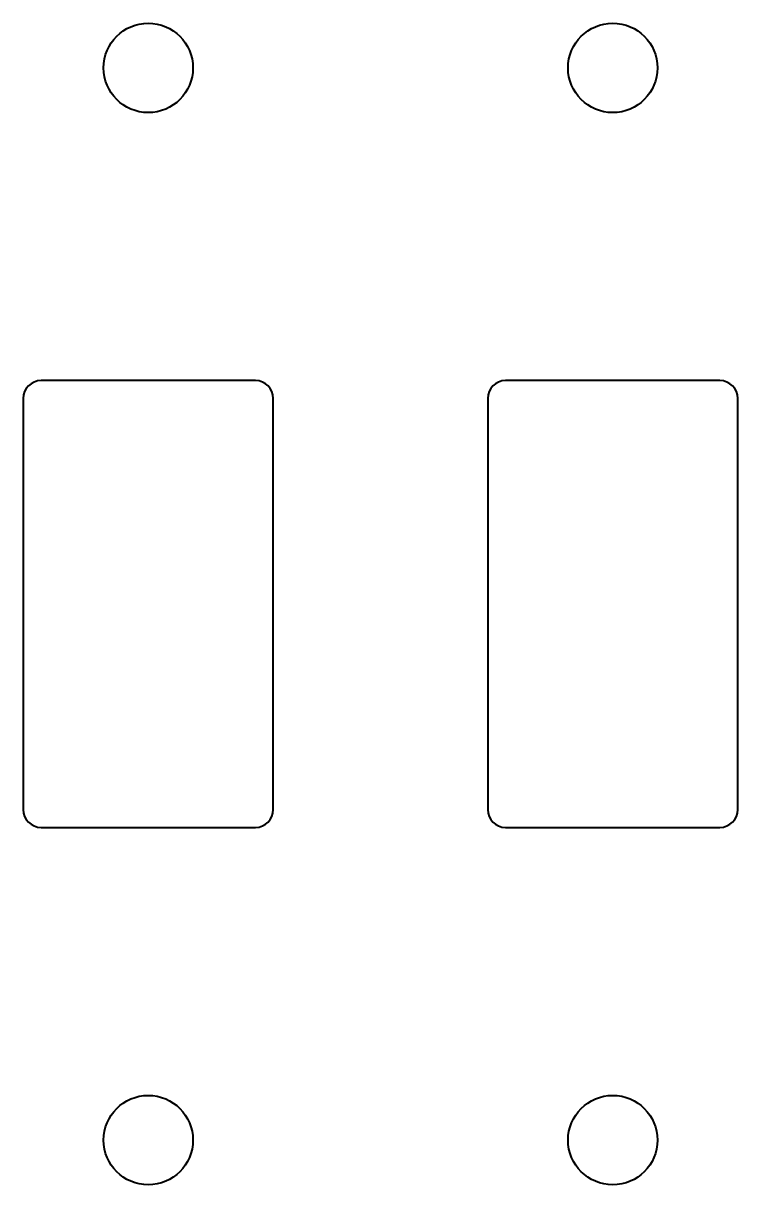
# Model space of a CAD drawing. Header units: millimetres. Extents: x -8.8 to 11.2, y -16.2 to 16.2.
import ezdxf

# ---------------------------------------------------------------- set-up
doc = ezdxf.new("R2010")
doc.units = ezdxf.units.MM
doc.layers.add('ModelSketch_Visible', color=7, linetype='Continuous', lineweight=40)

msp = doc.modelspace()

# ---------------------------------------------------------------- linework, layer by layer
at = {"layer": 'ModelSketch_Visible'}
for p, q in [((-2.289, 6.25), (-8.289, 6.25)), ((10.711, 6.25), (4.711, 6.25)), ((-8.789, 5.75), (-8.789, -5.75)), ((-1.789, -5.75), (-1.789, 5.75)), ((4.211, 5.75), (4.211, -5.75)), ((11.211, -5.75), (11.211, 5.75)), ((-8.289, -6.25), (-2.289, -6.25)), ((4.711, -6.25), (10.711, -6.25))]:
    msp.add_line(p, q, dxfattribs=at)
for centre in [(-5.289, 15), (7.711, 15), (-5.289, -15), (7.711, -15)]:
    msp.add_circle(centre, 1.25, dxfattribs=at)
for centre, start, end in [((-8.289, 5.75), 90, 180), ((-2.289, 5.75), 0, 90), ((4.711, 5.75), 90, 180), ((10.711, 5.75), 0, 90), ((-8.289, -5.75), 180, 270), ((-2.289, -5.75), 270, 0), ((4.711, -5.75), 180, 270), ((10.711, -5.75), 270, 0)]:
    msp.add_arc(centre, 0.5, start, end, dxfattribs=at)

doc.saveas('drawing.dxf')
